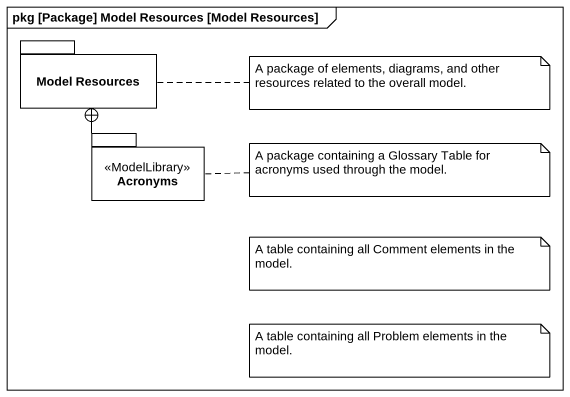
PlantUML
@startuml
mainframe pkg [Package] Model Resources [Model Resources]
package "Model Resources" as Model_Resources {
}
package Acronyms <<ModelLibrary>> {
}
Acronyms -up-+ Model_Resources
note right of Model_Resources : A package of elements, diagrams, and other resources related to the overall model.
note right of Acronyms : A package containing a Glossary Table for acronyms used through the model.
note as N3
  A table containing all Comment elements in the model.
end note
note as N4
  A table containing all Problem elements in the model.
end note
@enduml
